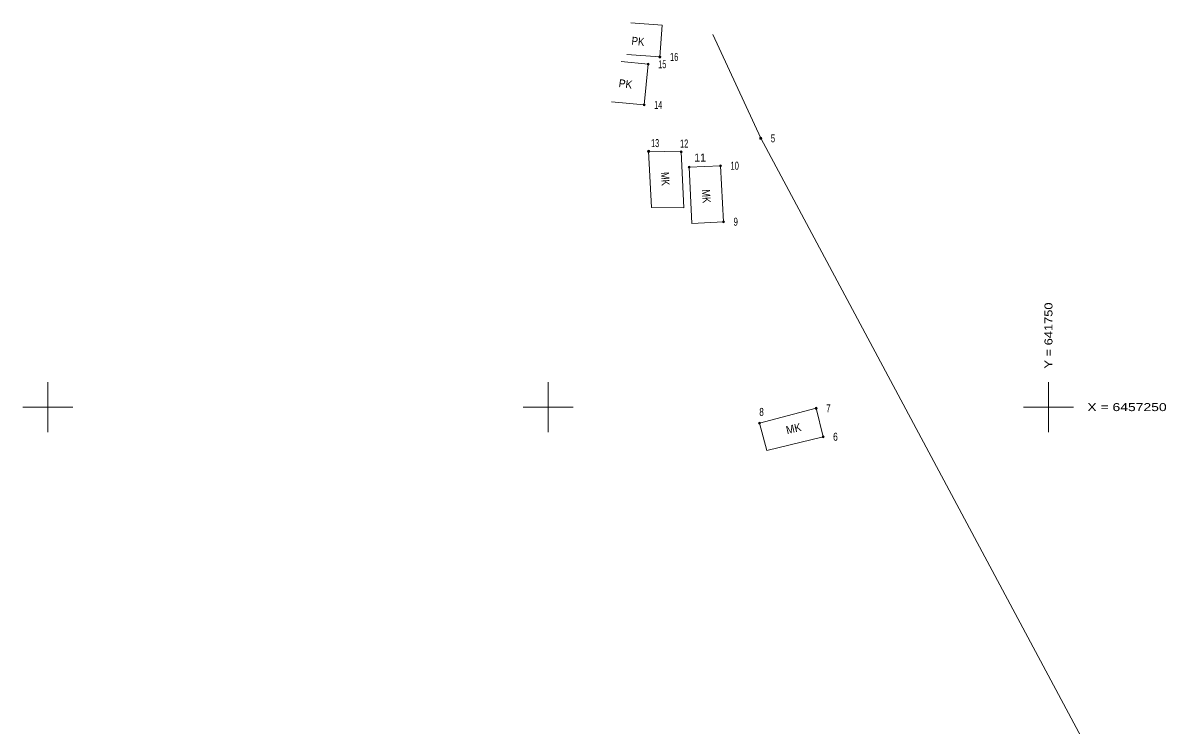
# Model space of a CAD drawing. Extents: x 641543 to 641770, y 6456865 to 6457288.
# Drawn here: x 641647.5 to 641761.8, y 6457218.2 to 6457288.4 of the extents above; entities that cross this region are included whole.
import ezdxf
from ezdxf.enums import TextEntityAlignment as Align

# ---------------------------------------------------------------- set-up
doc = ezdxf.new("R2010")
doc.units = 0
doc.header["$LTSCALE"] = 0.32
doc.header["$PDMODE"] = 32
doc.header["$PDSIZE"] = 0.16
for name, color, linetype, lineweight in [('1', 7, 'Continuous', 13), ('28', 7, 'Continuous', 13), ('54', 7, 'Continuous', 13), ('57', 7, 'Continuous', 13), ('61', 7, 'Continuous', 13)]:
    doc.layers.add(name, color=color, linetype=linetype, lineweight=lineweight)
doc.layers.add('62', color=7, linetype='Continuous')

msp = doc.modelspace()

# ---------------------------------------------------------------- hatches: boundary and pattern name
at = {"layer": '54'}
for points in [[(641711.27, 6457285, 1), (641711.07, 6457285, 1)], [(641710.09, 6457284.28, 1), (641709.89, 6457284.28, 1)], [(641709.69, 6457280.21, 1), (641709.49, 6457280.21, 1)], [(641721.34, 6457276.87, 1), (641721.14, 6457276.87, 1)], [(641710.14, 6457275.57, 1), (641709.94, 6457275.57, 1)], [(641713.4, 6457275.53, 1), (641713.2, 6457275.53, 1)], [(641714.2, 6457273.98, 1), (641714, 6457273.98, 1)], [(641717.32, 6457274.13, 1), (641717.12, 6457274.13, 1)], [(641717.62, 6457268.53, 1), (641717.42, 6457268.53, 1)], [(641726.88, 6457249.88, 1), (641726.68, 6457249.88, 1)], [(641721.22, 6457248.39, 1), (641721.02, 6457248.39, 1)], [(641727.57, 6457247.04, 1), (641727.37, 6457247.04, 1)]]:
    msp.add_hatch(color=256, dxfattribs=at).paths.add_polyline_path(points)

# ---------------------------------------------------------------- linework, layer by layer
at = {"layer": '1'}
for p, q in [((641708.25, 6457288.41), (641711.4, 6457288.18)), ((641711.17, 6457285), (641711.4, 6457288.18)), ((641707.87, 6457285.24), (641711.17, 6457285)), ((641707.3, 6457284.54), (641709.99, 6457284.28)), ((641709.59, 6457280.21), (641709.99, 6457284.28)), ((641706.34, 6457280.53), (641709.59, 6457280.21)), ((641713.3, 6457275.53), (641710.04, 6457275.57)), ((641713.57, 6457269.92), (641713.3, 6457275.53)), ((641714.37, 6457268.37), (641714.1, 6457273.98)), ((641714.37, 6457268.37), (641717.52, 6457268.53)), ((641721.84, 6457245.67), (641721.12, 6457248.39)), ((641721.84, 6457245.67), (641727.47, 6457247.04))]:
    msp.add_line(p, q, dxfattribs=at)
for points in [[(641713.57, 6457269.92), (641710.31, 6457269.96), (641710.04, 6457275.57)], [(641717.52, 6457268.53), (641717.22, 6457274.13), (641714.1, 6457273.98)], [(641727.47, 6457247.04), (641726.78, 6457249.88), (641721.12, 6457248.39)]]:
    msp.add_lwpolyline(points, dxfattribs=at)
at = {"layer": '28'}
msp.add_lwpolyline([(641716.45, 6457287.26), (641721.24, 6457276.87), (641759.88, 6457204.64), (641760.47, 6457204.72)], dxfattribs=at)
at = {"layer": '54'}
for centre in [(641711.17, 6457285), (641709.99, 6457284.28), (641709.59, 6457280.21), (641721.24, 6457276.87), (641710.04, 6457275.57), (641713.3, 6457275.53), (641714.1, 6457273.98), (641717.22, 6457274.13), (641717.52, 6457268.53), (641726.78, 6457249.88), (641721.12, 6457248.39), (641727.47, 6457247.04)]:
    msp.add_circle(centre, 0.1, dxfattribs=at)
for p in [(641711.17, 6457285), (641709.99, 6457284.28), (641709.59, 6457280.21), (641721.24, 6457276.87), (641710.04, 6457275.57), (641713.3, 6457275.53), (641714.1, 6457273.98), (641717.22, 6457274.13), (641717.52, 6457268.53), (641726.78, 6457249.88), (641721.12, 6457248.39), (641727.47, 6457247.04)]:
    msp.add_point(p, dxfattribs=at)
at = {"layer": '61'}
for p, q in [((641650, 6457252.5), (641650, 6457247.5)), ((641700, 6457252.5), (641700, 6457247.5)), ((641750, 6457252.5), (641750, 6457247.5)), ((641647.5, 6457250), (641652.5, 6457250)), ((641697.5, 6457250), (641702.5, 6457250)), ((641747.5, 6457250), (641752.5, 6457250))]:
    msp.add_line(p, q, dxfattribs=at)

# ---------------------------------------------------------------- texts
at = {"layer": '57'}
for s, rotation, width, p in [('PK', 354.282, 0.9, (641708.94, 6457286.17)), ('PK', 352.446, 0.95, (641707.68, 6457281.91)), ('MK', 274.086, 0.85, (641711.31, 6457272.79)), ('MK', 274.086, 0.85, (641715.41, 6457271.05)), ('MK', 13.492, 0.95, (641724.62, 6457247.47))]:
    msp.add_text(s, height=0.8, rotation=rotation, dxfattribs=dict(at, width=width)).set_placement(p, align=Align.CENTER)
at = {"layer": '57', "width": 1.2}
msp.add_text(' Y = 641750', height=0.8, rotation=90, dxfattribs=at).set_placement((641750.4, 6457253.5))
at = {"layer": '57', "width": 1.3}
msp.add_text(' X = 6457250', height=0.8, dxfattribs=at).set_placement((641753.5, 6457249.6))
at = {"layer": '62'}
for s, width, p in [('16', 0.65, (641712.17, 6457284.6)), ('15', 0.6, (641711, 6457283.88)), ('14', 0.6, (641710.59, 6457279.81)), ('5', 0.75, (641722.24, 6457276.47)), ('13', 0.6, (641710.28, 6457275.99)), ('12', 0.6, (641713.18, 6457275.95)), ('10', 0.65, (641718.22, 6457273.73)), ('9', 0.75, (641718.52, 6457268.13)), ('8', 0.75, (641721.1, 6457249.12)), ('7', 0.75, (641727.78, 6457249.48)), ('6', 0.8, (641728.47, 6457246.64))]:
    msp.add_text(s, height=0.8, dxfattribs=dict(at, width=width)).set_placement(p)
msp.add_text('11', height=0.8, dxfattribs=at).set_placement((641714.59, 6457274.55))

doc.saveas('drawing.dxf')
